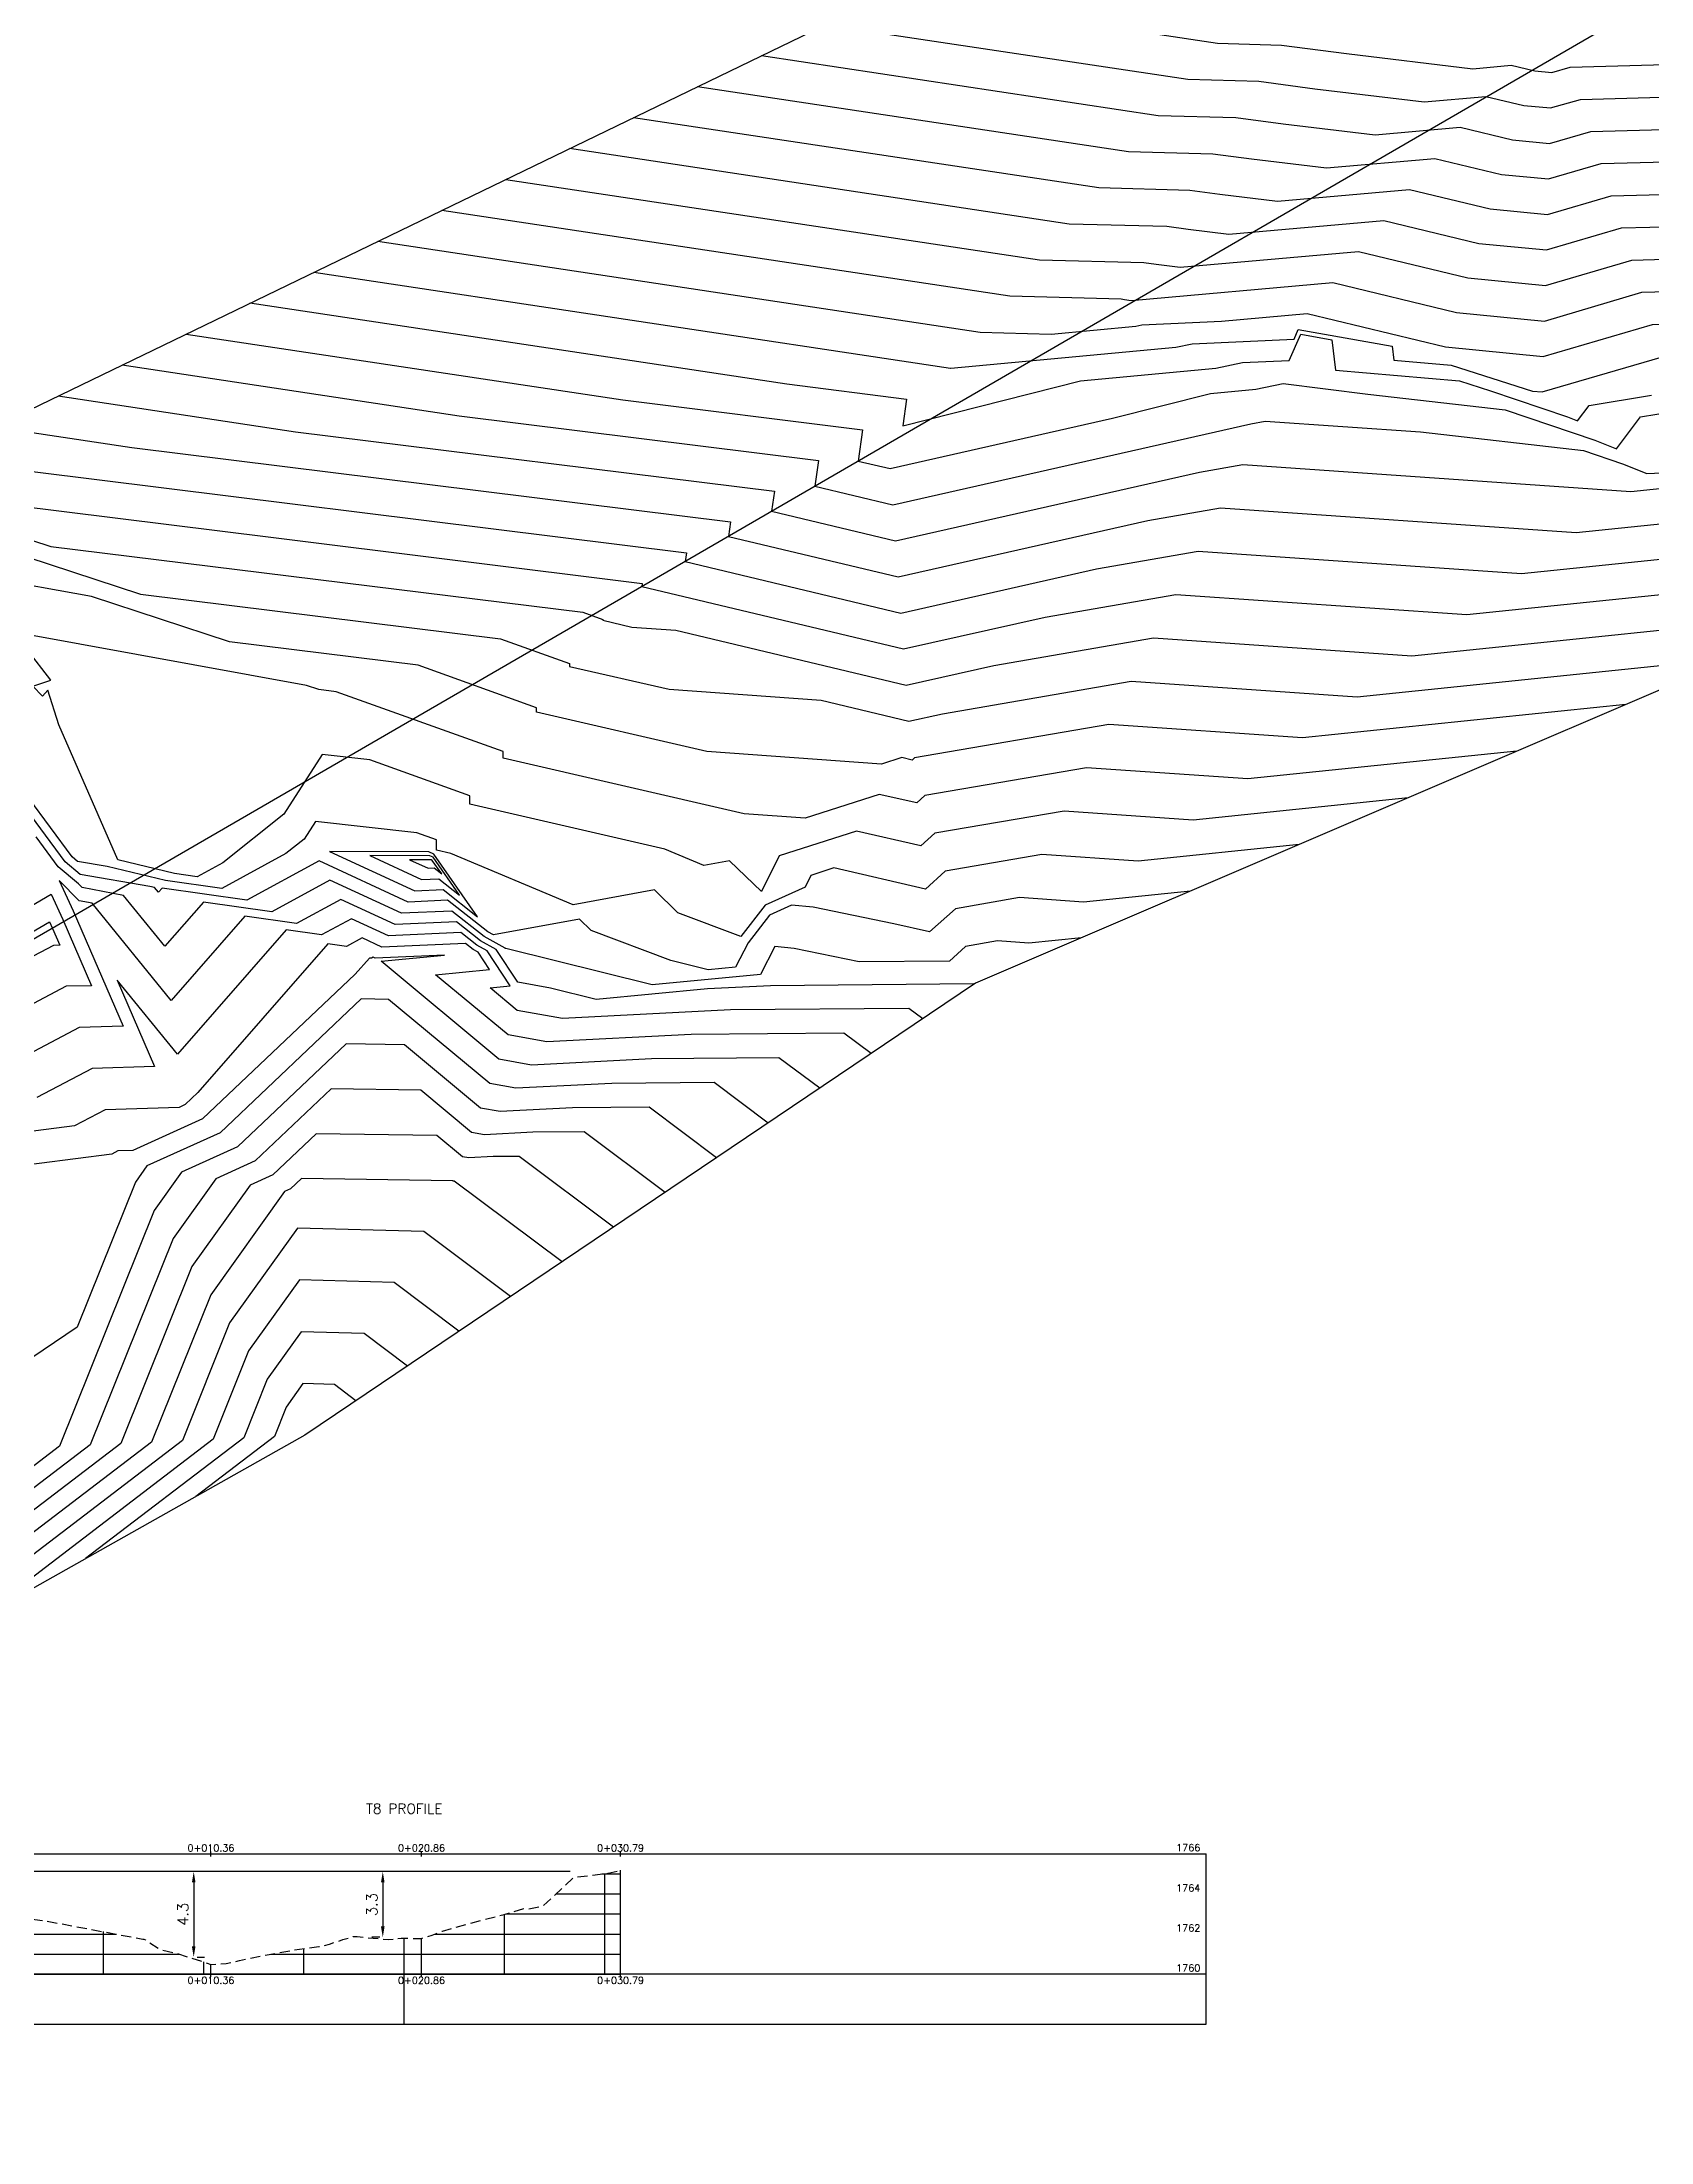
# Model space of a CAD drawing. Header units: metres. Extents: x 419533 to 423558, y 4805342 to 4807578.
# Drawn here: x 421330.9 to 421411.2, y 4806101.8 to 4806206.5 of the extents above; entities that cross this region are included whole.
import ezdxf

# ---------------------------------------------------------------- set-up
doc = ezdxf.new("R2010")
doc.units = ezdxf.units.M
doc.linetypes.add('DASHED', pattern=[0.75, 0.5, -0.25])
for name, color, linetype in [('C-ROAD-PROF', 1, 'DASHED'), ('C-ROAD-PROF-GRID-GEOM', 5, 'Continuous'), ('C-ROAD-PROF-GRID-MAJR', 8, 'Continuous'), ('C-ROAD-PROF-GRID-MINR', 8, 'Continuous'), ('C-ROAD-PROF-TEXT', 11, 'Continuous'), ('C-ROAD-PROF-TICK', 7, 'Continuous'), ('C-ROAD-PROF-TITL', 11, 'Continuous'), ('C-ROAD-PROF-TTLB', 5, 'Continuous'), ('C-TINN-BNDY', 110, 'Continuous'), ('C-TOPO-MAJR', 9, 'Continuous'), ('C-TOPO-MINR', 8, 'Continuous')]:
    doc.layers.add(name, color=color, linetype=linetype)
doc.styles.get("Standard").update_dxf_attribs({"font": 'simplex.shx'})
doc.dimstyles.new('TFO75', dxfattribs={"dimscale": 3, "dimtxt": 0.18, "dimasz": 0.18, "dimexe": 0.18, "dimexo": 0.0625, "dimgap": 0.09, "dimtad": 1, "dimdec": 1, "dimzin": 0, "dimdsep": 46, "dimtxsty": 'Standard', "dimcen": 0.09, "dimse1": 1, "dimse2": 1, "dimclrd": 3, "dimclre": 3, "dimclrt": 1, "dimadec": 4, "dimazin": 0, "dimtfac": 1, "dimtdec": 1, "dimtmove": 0, "dimatfit": 3, "dimfxl": 1, "dimtolj": 1, "dimtzin": 0, "dimarcsym": 0})

# ---------------------------------------------------------------- blocks, each defined once
blk = doc.blocks.new('tower_bases_layout_1')
at = {"color": 31, "lineweight": 30, "true_color": 0xffbd7a, "elevation": 1718.01}
blk.add_lwpolyline([(423449.83, 4807399.59), (423130.59, 4807500.11), (421950.92, 4806613), (421795.04, 4806430.99), (421305.02, 4806147.04), (421305.02, 4806147.04), (420630.08, 4805770.97), (419765.16, 4805549.54), (419617.36, 4805580.09)], dxfattribs=at)
blk = doc.blocks.new('*D54')
at = {"color": 3, "lineweight": -2, "transparency": 16777216}
for p, q in [((421357.25, 4806115.3), (421347.36, 4806115.3)), ((421347.9, 4806114.76), (421347.9, 4806112.57)), ((421347.76, 4806112.03), (421347.36, 4806112.03))]:
    blk.add_line(p, q, dxfattribs=at)
at = {"color": 3, "transparency": 16777216}
for points in [[(421347.81, 4806114.76), (421347.99, 4806114.76), (421347.9, 4806115.3)], [(421347.81, 4806112.57), (421347.99, 4806112.57), (421347.9, 4806112.03)]]:
    blk.add_solid(points, dxfattribs=at)
at = {"layer": 'Defpoints', "color": 0, "transparency": 16777216}
for p in [(421357.44, 4806115.3), (421347.9, 4806112.03), (421347.95, 4806112.03)]:
    blk.add_point(p, dxfattribs=at)
at = {"color": 1, "transparency": 16777216, "insert": (421347.36, 4806113.66), "char_height": 0.54, "attachment_point": 5, "rotation": 90}
blk.add_mtext('\\A1;3.3', dxfattribs=at)
blk = doc.blocks.new('*D55')
at = {"color": 3, "lineweight": -2, "transparency": 16777216}
for p, q in [((421357.25, 4806115.3), (421337.93, 4806115.3)), ((421338.47, 4806114.76), (421338.47, 4806111.57)), ((421338.65, 4806111.03), (421339.01, 4806111.03))]:
    blk.add_line(p, q, dxfattribs=at)
at = {"color": 3, "transparency": 16777216}
for points in [[(421338.38, 4806114.76), (421338.56, 4806114.76), (421338.47, 4806115.3)], [(421338.38, 4806111.57), (421338.56, 4806111.57), (421338.47, 4806111.03)]]:
    blk.add_solid(points, dxfattribs=at)
at = {"layer": 'Defpoints', "color": 0, "transparency": 16777216}
for p in [(421357.44, 4806115.3), (421338.46, 4806111.03), (421338.47, 4806111.03)]:
    blk.add_point(p, dxfattribs=at)
at = {"color": 1, "transparency": 16777216, "insert": (421337.93, 4806113.17), "char_height": 0.54, "attachment_point": 5, "rotation": 90}
blk.add_mtext('\\A1;4.3', dxfattribs=at)
blk = doc.blocks.new('*D56')
at = {"color": 3, "lineweight": -2, "transparency": 16777216}
for p, q in [((421357.25, 4806115.3), (421328.35, 4806115.3)), ((421328.89, 4806114.76), (421328.89, 4806113.76)), ((421328.79, 4806113.22), (421328.35, 4806113.22))]:
    blk.add_line(p, q, dxfattribs=at)
at = {"color": 3, "transparency": 16777216}
for points in [[(421328.8, 4806114.76), (421328.98, 4806114.76), (421328.89, 4806115.3)], [(421328.8, 4806113.76), (421328.98, 4806113.76), (421328.89, 4806113.22)]]:
    blk.add_solid(points, dxfattribs=at)
at = {"layer": 'Defpoints', "color": 0, "transparency": 16777216}
for p in [(421357.44, 4806115.3), (421328.89, 4806113.22), (421328.97, 4806113.22)]:
    blk.add_point(p, dxfattribs=at)
at = {"color": 1, "transparency": 16777216, "insert": (421328.35, 4806114.26), "char_height": 0.54, "attachment_point": 5, "rotation": 90}
blk.add_mtext('\\A1;2.1', dxfattribs=at)
blk = doc.blocks.new('leg_extensions_profiles_1')
at = {"layer": 'C-ROAD-PROF', "color": 1, "linetype": 'DASHED', "lineweight": -3, "flags": 128}
blk.add_lwpolyline([(421328.97, 4806113.27), (421329.09, 4806113.21), (421329.17, 4806113.2), (421330.55, 4806112.91), (421331.07, 4806112.85), (421335.93, 4806111.94), (421335.98, 4806111.93), (421336.06, 4806111.9), (421336.09, 4806111.88), (421336.78, 4806111.43), (421337.58, 4806111.24), (421339.15, 4806110.74), (421339.33, 4806110.67), (421340.09, 4806110.72), (421340.76, 4806110.87), (421341.16, 4806110.97), (421343.29, 4806111.36), (421343.41, 4806111.36), (421343.47, 4806111.39), (421344.71, 4806111.57), (421344.88, 4806111.58), (421345.24, 4806111.69), (421345.91, 4806111.91), (421346.43, 4806112.06), (421346.62, 4806112.06), (421348.19, 4806111.91), (421348.82, 4806111.98), (421349.83, 4806111.97), (421350.37, 4806112.14), (421350.88, 4806112.34), (421352.8, 4806112.87), (421353.95, 4806113.16), (421354.93, 4806113.47), (421355.19, 4806113.45), (421355.91, 4806113.6), (421356.87, 4806114.49), (421357.4, 4806115.01), (421358.75, 4806115.18), (421359.14, 4806115.22), (421359.76, 4806115.37)], dxfattribs=at)
at = {"layer": 'C-ROAD-PROF-GRID-GEOM', "color": 5, "linetype": 'Continuous', "lineweight": -3}
for p, q in [((421359.76, 4806110.19), (421359.76, 4806115.37)), ((421349.83, 4806110.19), (421349.83, 4806111.97)), ((421339.33, 4806110.19), (421339.33, 4806110.67))]:
    blk.add_line(p, q, dxfattribs=at)
at = {"layer": 'C-ROAD-PROF-GRID-MAJR', "color": 8, "linetype": 'Continuous', "lineweight": -3}
for p, q in [((421356.54, 4806114.19), (421359.76, 4806114.19)), ((421328.97, 4806112.19), (421334.62, 4806112.19)), ((421348.97, 4806110.19), (421348.97, 4806111.98)), ((421350.49, 4806112.19), (421359.76, 4806112.19)), ((421328.97, 4806110.19), (421359.76, 4806110.19))]:
    blk.add_line(p, q, dxfattribs=at)
at = {"layer": 'C-ROAD-PROF-GRID-MINR', "color": 8, "linetype": 'Continuous', "lineweight": -3}
for p, q in [((421358.83, 4806115.19), (421359.76, 4806115.19)), ((421358.97, 4806110.19), (421358.97, 4806115.2)), ((421353.97, 4806110.19), (421353.97, 4806113.16)), ((421354.05, 4806113.19), (421359.76, 4806113.19)), ((421333.97, 4806110.19), (421333.97, 4806112.31)), ((421343.97, 4806110.19), (421343.97, 4806111.46)), ((421328.97, 4806111.19), (421337.75, 4806111.19)), ((421338.97, 4806110.19), (421338.97, 4806110.8)), ((421342.33, 4806111.19), (421359.76, 4806111.19))]:
    blk.add_line(p, q, dxfattribs=at)
at = {"layer": 'C-ROAD-PROF-TEXT', "color": 11, "linetype": 'Continuous', "lineweight": -3}
for p, q in [((421339.33, 4806116.06), (421339.33, 4806116.31)), ((421349.83, 4806116.06), (421349.83, 4806116.31)), ((421359.76, 4806116.06), (421359.76, 4806116.31)), ((421339.33, 4806110.06), (421339.33, 4806110.31)), ((421349.83, 4806110.06), (421349.83, 4806110.31)), ((421359.76, 4806110.06), (421359.76, 4806110.31))]:
    blk.add_line(p, q, dxfattribs=at)
at = {"layer": 'C-ROAD-PROF-TICK', "color": 7, "linetype": 'Continuous', "lineweight": -3}
blk.add_line((421348.97, 4806107.69), (421348.97, 4806110.19), dxfattribs=at)
at = {"layer": 'C-ROAD-PROF-TTLB', "color": 5, "linetype": 'Continuous', "lineweight": -3}
for p in [(421308.97, 4806116.19), (421388.97, 4806110.19)]:
    blk.add_line(p, (421388.97, 4806116.19), dxfattribs=at)
blk.add_3dface([(421308.97, 4806107.69), (421388.97, 4806107.69), (421388.97, 4806110.19), (421308.97, 4806110.19)], dxfattribs=at)
at = {"layer": 'C-TINN-BNDY', "color": 110, "linetype": 'Continuous', "lineweight": -3, "flags": 128}
for points in [[(421033.05, 4806016.16), (421101.01, 4806050.42), (421139.85, 4806079.13), (421220.12, 4806101.74), (421252.95, 4806132.43), (421316.64, 4806180.97), (421324.13, 4806185.21), (421403.7, 4806223.69), (421416.24, 4806233.19), (421455.86, 4806255.45), (421534.78, 4806300.25), (421589.59, 4806332.69), (421652.67, 4806370.22), (421683.42, 4806388.82), (421712.4, 4806406.06)], [(421750.74, 4806385.36), (421678.27, 4806345.24), (421648.64, 4806328.41), (421605.93, 4806304.48), (421541.15, 4806258.92), (421536.85, 4806257.04), (421496.6, 4806239.87), (421436.59, 4806184.93), (421377.46, 4806159.59), (421344.02, 4806137.07), (421305.37, 4806115.31), (421228.09, 4806095.41), (421153.82, 4806042.89), (421085.29, 4806009.98)]]:
    blk.add_lwpolyline(points, dxfattribs=at)
at = {"layer": 'C-TOPO-MAJR', "color": 9, "linetype": 'Continuous', "lineweight": -3, "flags": 128}
for points, elevation in [([(421360.41, 4806202.76), (421383.62, 4806199.26), (421388.15, 4806199.13), (421389.64, 4806198.94), (421392.53, 4806198.59), (421399.1, 4806199.17), (421403.13, 4806198.2), (421405.99, 4806197.92), (421409.17, 4806198.85), (421414.22, 4806198.99), (421425.55, 4806200.27), (421434.48, 4806202.78), (421444.75, 4806202.48), (421445.27, 4806203), (421449.14, 4806202.61), (421449.07, 4806201.67), (421451.46, 4806200.78), (421454.15, 4806201.01)], 1745), ([(421344.46, 4806195.05), (421376.21, 4806190.26), (421376.22, 4806190.26), (421376.22, 4806190.26), (421376.23, 4806190.26), (421387.45, 4806191.31), (421388.26, 4806191.48), (421393.35, 4806191.71), (421393.56, 4806192.19), (421398.24, 4806191.35), (421398.32, 4806190.65), (421401.18, 4806190.41), (421405.24, 4806189.12), (421405.73, 4806189.08), (421411.73, 4806190.83), (421412.7, 4806190.86), (421431.93, 4806193.03), (421435.78, 4806194.12), (421440.21, 4806193.99), (421441.05, 4806194.82), (421442.97, 4806194.63), (421442.88, 4806193.37), (421444.09, 4806192.92), (421445.44, 4806193.03)], 1750), ([(421328.52, 4806187.34), (421335.38, 4806186.3), (421365.24, 4806182.6), (421365.14, 4806181.87), (421373.6, 4806179.85), (421386.06, 4806182.67), (421389.68, 4806183.3), (421407.41, 4806182.07), (421435.02, 4806184.91), (421435.69, 4806184.94), (421435.8, 4806185.02), (421436.09, 4806185.02), (421436.6, 4806185.1), (421436.76, 4806185.93), (421436.69, 4806185.07), (421436.71, 4806185.06), (421436.73, 4806185.06)], 1755), ([(421409.89, 4806173.49), (421393.77, 4806171.83), (421384.11, 4806172.5), (421374.42, 4806170.83), (421374.31, 4806170.72), (421373.79, 4806170.84), (421372.77, 4806170.51), (421364.06, 4806171.15), (421355.56, 4806173.1), (421355.56, 4806173.33), (421349.67, 4806175.45), (421340.26, 4806176.61), (421333.37, 4806178.87), (421328.18, 4806179.81)], 1760), ([(421382.75, 4806161.86), (421380.12, 4806161.59), (421378.55, 4806161.7), (421376.97, 4806161.42), (421376.16, 4806160.7), (421371.66, 4806160.66), (421368.42, 4806161.33), (421367.46, 4806161.42), (421366.74, 4806160.03), (421361.34, 4806159.52), (421354.03, 4806161.33), (421354.01, 4806161.33), (421354, 4806161.35), (421352.96, 4806161.93), (421351.35, 4806163.19), (421348.84, 4806163.08), (421345.26, 4806164.74), (421342.36, 4806163.16), (421338.96, 4806163.64), (421337.03, 4806161.44), (421334.97, 4806163.97), (421332.9, 4806164.37), (421332.73, 4806164.55), (421331.71, 4806165.39), (421330.61, 4806166.89)], 1765), ([(421328.68, 4806162.47), (421331.36, 4806164.03), (421331.94, 4806162.77), (421333.37, 4806159.47), (421332.11, 4806159.44), (421326.92, 4806156.7)], 1765), ([(421367.12, 4806152.62), (421364.42, 4806154.65), (421359.33, 4806154.6), (421354.53, 4806154.36), (421353.24, 4806154.59), (421348.18, 4806158.79), (421346.83, 4806158.81), (421339.79, 4806152.14), (421336.14, 4806150.49), (421335.56, 4806149.67), (421332.66, 4806142.45), (421328.63, 4806139.73), (421329.11, 4806137.59), (421326.59, 4806135.94), (421309.23, 4806125.49), (421306.75, 4806122.45), (421305.1, 4806120.67), (421302.53, 4806117.73), (421303.22, 4806116.14), (421303.17, 4806115.66), (421303.03, 4806115.55), (421301.83, 4806114.4)], 1770), ([(421354.27, 4806143.97), (421349.95, 4806147.21), (421343.64, 4806147.39), (421340.26, 4806142.66), (421337.91, 4806136.79), (421322.09, 4806124.72)], 1775)]:
    blk.add_lwpolyline(points, dxfattribs=dict(at, elevation=elevation))
at = {"layer": 'C-TOPO-MINR', "color": 8, "linetype": 'Continuous', "lineweight": -3, "flags": 128}
for points, elevation in [([(421373.16, 4806208.93), (421389.53, 4806206.46), (421392.73, 4806206.37), (421395.97, 4806205.94), (421402.27, 4806205.19), (421404.18, 4806205.36), (421405.36, 4806205.08), (421406.2, 4806205), (421407.12, 4806205.27), (421415.43, 4806205.49), (421420.45, 4806206.06), (421433.44, 4806209.71), (421448.37, 4806209.28), (421448.64, 4806209.55), (421454.07, 4806208.99), (421454.02, 4806208.31), (421457.37, 4806207.07), (421461.12, 4806207.39)], 1741), ([(421369.97, 4806207.38), (421388.05, 4806204.66), (421391.59, 4806204.56), (421394.39, 4806204.19), (421399.83, 4806203.54), (421402.91, 4806203.81), (421404.8, 4806203.36), (421406.14, 4806203.23), (421407.64, 4806203.66), (421415.13, 4806203.87), (421421.72, 4806204.61), (421433.7, 4806207.98), (421447.47, 4806207.58), (421447.8, 4806207.91), (421452.84, 4806207.4), (421452.79, 4806206.65), (421455.89, 4806205.5), (421459.37, 4806205.79)], 1742), ([(421366.78, 4806205.84), (421386.57, 4806202.86), (421390.44, 4806202.75), (421392.81, 4806202.44), (421397.4, 4806201.89), (421401.64, 4806202.27), (421404.24, 4806201.64), (421406.09, 4806201.46), (421408.15, 4806202.06), (421414.82, 4806202.24), (421423, 4806203.17), (421433.96, 4806206.25), (421446.56, 4806205.88), (421446.96, 4806206.28), (421451.61, 4806205.8), (421451.55, 4806204.99), (421454.42, 4806203.93), (421457.63, 4806204.2)], 1743), ([(421363.6, 4806204.3), (421385.09, 4806201.06), (421389.3, 4806200.94), (421391.22, 4806200.69), (421394.97, 4806200.24), (421400.37, 4806200.72), (421403.69, 4806199.92), (421406.04, 4806199.69), (421408.66, 4806200.46), (421414.52, 4806200.62), (421424.28, 4806201.72), (421434.22, 4806204.51), (421445.65, 4806204.18), (421446.11, 4806204.64), (421450.37, 4806204.2), (421450.31, 4806203.33), (421452.94, 4806202.35), (421455.89, 4806202.6)], 1744), ([(421357.22, 4806201.22), (421382.14, 4806197.46), (421387.01, 4806197.33), (421388.06, 4806197.19), (421390.1, 4806196.94), (421397.83, 4806197.62), (421402.57, 4806196.48), (421405.94, 4806196.15), (421409.68, 4806197.25), (421413.91, 4806197.36), (421426.83, 4806198.82), (421434.74, 4806201.05), (421443.84, 4806200.78), (421444.42, 4806201.37), (421447.91, 4806201.01), (421447.83, 4806200.01), (421449.99, 4806199.21), (421452.41, 4806199.41)], 1746), ([(421354.03, 4806199.67), (421380.66, 4806195.66), (421385.86, 4806195.52), (421386.47, 4806195.44), (421387.67, 4806195.29), (421396.56, 4806196.07), (421402.01, 4806194.76), (421405.89, 4806194.38), (421410.19, 4806195.64), (421413.61, 4806195.74), (421428.1, 4806197.38), (421435, 4806199.31), (421442.93, 4806199.08), (421443.58, 4806199.73), (421446.67, 4806199.42), (421446.6, 4806198.35), (421448.51, 4806197.64), (421450.67, 4806197.82)], 1747), ([(421350.84, 4806198.13), (421379.18, 4806193.86), (421384.72, 4806193.71), (421384.89, 4806193.68), (421385.23, 4806193.64), (421395.29, 4806194.53), (421401.45, 4806193.04), (421405.84, 4806192.61), (421410.7, 4806194.04), (421413.31, 4806194.11), (421429.38, 4806195.93), (421435.26, 4806197.58), (421442.02, 4806197.39), (421442.74, 4806198.1), (421445.44, 4806197.82), (421445.36, 4806196.69), (421447.04, 4806196.06), (421448.92, 4806196.22)], 1748), ([(421347.65, 4806196.59), (421377.7, 4806192.06), (421381.24, 4806191.96), (421385.46, 4806192.36), (421385.76, 4806192.42), (421389.73, 4806192.6), (421394.01, 4806192.98), (421400.9, 4806191.32), (421405.78, 4806190.84), (421411.22, 4806192.44), (421413, 4806192.49), (421430.65, 4806194.48), (421435.52, 4806195.85), (421441.12, 4806195.69), (421441.89, 4806196.46), (421444.21, 4806196.22), (421444.12, 4806195.03), (421445.56, 4806194.49), (421447.18, 4806194.63)], 1749), ([(421341.27, 4806193.51), (421368.05, 4806189.47), (421374.02, 4806188.72), (421373.83, 4806187.38), (421382.7, 4806189.63), (421389.45, 4806190.26), (421390.77, 4806190.54), (421393.11, 4806190.64), (421393.68, 4806191.95), (421395.24, 4806191.67), (421395.41, 4806190.16), (421401.6, 4806189.62), (421403.14, 4806189.13), (421406.98, 4806187.84), (421407.49, 4806187.64), (421408.06, 4806188.4), (421411.18, 4806188.92)], 1751), ([(421338.09, 4806191.96), (421359.88, 4806188.68), (421371.83, 4806187.19), (421371.61, 4806185.63), (421373.2, 4806185.25), (421384.3, 4806187.77), (421389.18, 4806189), (421391.44, 4806189.21), (421392.81, 4806189.5), (421397.03, 4806188.96), (421403.87, 4806188.18), (421408.35, 4806186.67), (421409.43, 4806186.24), (421410.63, 4806187.83), (421412.26, 4806188.1)], 1752), ([(421334.9, 4806190.42), (421351.71, 4806187.89), (421369.63, 4806185.66), (421369.45, 4806184.38), (421373.33, 4806183.45), (421391.19, 4806187.49), (421391.91, 4806187.62), (421399.65, 4806187.08), (421407.79, 4806186.15), (421409.73, 4806185.49), (421410.94, 4806185.01), (421413.22, 4806185.1), (421416.03, 4806187.08), (421423.61, 4806187.07), (421429.31, 4806187.96), (421435.76, 4806188.69), (421436.56, 4806188.92), (421437.49, 4806188.89), (421438.52, 4806189.92), (421439.27, 4806189.84), (421439.17, 4806188.39), (421439.66, 4806188.2), (421440.22, 4806188.25)], 1753), ([(421331.71, 4806188.88), (421343.55, 4806187.09), (421367.43, 4806184.13), (421367.29, 4806183.13), (421373.47, 4806181.65), (421388.63, 4806185.08), (421390.79, 4806185.46), (421410.14, 4806184.11), (421415.4, 4806184.65), (421424.46, 4806185.02), (421425.92, 4806186.05), (421429.85, 4806186.04), (421436.74, 4806187.12), (421436.79, 4806187.4), (421437.68, 4806188.28), (421438.04, 4806188.24), (421437.93, 4806186.73), (421438.19, 4806186.63), (421438.47, 4806186.66)], 1754), ([(421325.33, 4806185.8), (421327.21, 4806185.51), (421363.04, 4806181.06), (421362.98, 4806180.62), (421373.74, 4806178.05), (421383.5, 4806180.26), (421388.57, 4806181.14), (421404.69, 4806180.02), (421431.6, 4806182.79)], 1756), ([(421322.52, 4806184.3), (421324.78, 4806184.3), (421324.75, 4806184.44), (421326.9, 4806183.74), (421342.31, 4806181.83), (421360.84, 4806179.53), (421360.82, 4806179.37), (421373.87, 4806176.26), (421380.93, 4806177.85), (421387.45, 4806178.98), (421401.96, 4806177.97), (421426.17, 4806180.47)], 1757), ([(421319.94, 4806182.84), (421325.82, 4806182.84), (421325.74, 4806183.2), (421331.35, 4806181.36), (421357.87, 4806178.09), (421358.87, 4806177.73), (421358.87, 4806177.69), (421360.32, 4806177.35), (421362.52, 4806177.19), (421374.01, 4806174.46), (421378.37, 4806175.44), (421386.34, 4806176.82), (421399.23, 4806175.92), (421420.75, 4806178.14)], 1758), ([(421317.36, 4806181.38), (421323.45, 4806181.37), (421325.04, 4806181.34), (421321.38, 4806176.79), (421319.97, 4806175.37), (421325.93, 4806175.07), (421326.99, 4806176.14), (421327.43, 4806176.86), (421326.95, 4806180.26), (421326.83, 4806181.54), (421326.74, 4806181.96), (421335.81, 4806178.99), (421353.77, 4806176.77), (421357.21, 4806175.53), (421357.21, 4806175.39), (421362.19, 4806174.25), (421369.76, 4806173.7), (421374.14, 4806172.66), (421375.81, 4806173.03), (421385.23, 4806174.66), (421396.5, 4806173.87), (421415.32, 4806175.82)], 1759), ([(421404.46, 4806171.16), (421391.04, 4806169.78), (421383, 4806170.34), (421374.93, 4806168.95), (421374.53, 4806168.58), (421372.66, 4806169.01), (421368.96, 4806167.82), (421365.93, 4806168.04), (421353.9, 4806170.81), (421353.9, 4806171.14), (421345.57, 4806174.13), (421344.71, 4806174.24), (421344.09, 4806174.44), (421329.96, 4806177.02)], 1761), ([(421399.04, 4806168.84), (421388.31, 4806167.73), (421381.89, 4806168.18), (421375.44, 4806167.07), (421374.74, 4806166.44), (421371.52, 4806167.17), (421367.67, 4806165.94), (421366.78, 4806164.16), (421365.19, 4806165.7), (421363.91, 4806165.47), (421361.97, 4806166.28), (421352.24, 4806168.52), (421352.24, 4806168.94), (421347.26, 4806170.73), (421344.87, 4806171), (421342.96, 4806168.02), (421339.92, 4806165.59), (421338.64, 4806164.9), (421337.51, 4806165.06), (421334.68, 4806165.74), (421331.75, 4806172.47), (421331.2, 4806174.2), (421330.93, 4806173.91), (421330.44, 4806174.4), (421331.35, 4806174.71), (421330.17, 4806176.24)], 1762), ([(421393.61, 4806166.51), (421385.58, 4806165.68), (421380.77, 4806166.02), (421375.95, 4806165.18), (421374.96, 4806164.29), (421370.39, 4806165.34), (421369.25, 4806164.97), (421368.96, 4806164.39), (421366.97, 4806163.48), (421365.76, 4806161.92), (421362.62, 4806163.11), (421361.45, 4806164.25), (421357.4, 4806163.5), (421351.3, 4806166.06), (421350.58, 4806166.23), (421350.58, 4806166.75), (421349.6, 4806167.1), (421344.55, 4806167.66), (421343.98, 4806166.78), (421343.07, 4806166.06), (421339.88, 4806164.32), (421337.07, 4806164.71), (421334.16, 4806165.41), (421332.68, 4806165.67), (421332.41, 4806165.9), (421330.24, 4806168.82)], 1763), ([(421388.18, 4806164.19), (421382.85, 4806163.64), (421379.66, 4806163.86), (421376.46, 4806163.3), (421375.17, 4806162.15), (421373.38, 4806162.56), (421369.36, 4806163.38), (421368.28, 4806163.48), (421367.18, 4806162.98), (421366.12, 4806161.6), (421365.49, 4806160.39), (421364.13, 4806160.26), (421362.26, 4806160.72), (421358.29, 4806162.23), (421357.71, 4806162.79), (421353.42, 4806162), (421353.14, 4806162.15), (421351.13, 4806163.73), (421349.17, 4806163.64), (421344.72, 4806165.7), (421341.12, 4806163.74), (421336.89, 4806164.34), (421336.71, 4806164.13), (421336.52, 4806164.37), (421336.29, 4806164.41), (421332.81, 4806165.02), (421332.06, 4806165.65), (421329.63, 4806168.93)], 1764), ([(421325.39, 4806159.22), (421331.28, 4806162.66), (421331.43, 4806162.33), (421331.79, 4806161.49), (421331.47, 4806161.48), (421325.06, 4806158.11)], 1764), ([(421377.4, 4806159.55), (421377.38, 4806159.56), (421367.23, 4806159.47), (421364.1, 4806159.31), (421358.55, 4806158.79), (421356.27, 4806159.35), (421354.63, 4806159.64), (421353.55, 4806161.28), (421352.77, 4806161.71), (421351.57, 4806162.65), (421348.51, 4806162.52), (421345.8, 4806163.77), (421343.6, 4806162.58), (421341.02, 4806162.94), (421337.35, 4806158.74), (421333.41, 4806163.58), (421332.76, 4806163.7), (421331.76, 4806164.72), (421332.46, 4806163.2), (421334.95, 4806157.46), (421332.76, 4806157.39), (421328.79, 4806155.29)], 1766), ([(421374.83, 4806157.82), (421374.14, 4806158.33), (421365.25, 4806158.26), (421356.86, 4806157.83), (421354.6, 4806158.23), (421353.25, 4806159.36), (421354.26, 4806159.46), (421353.11, 4806161.21), (421352.59, 4806161.49), (421351.8, 4806162.12), (421348.18, 4806161.96), (421346.34, 4806162.81), (421344.85, 4806162), (421343.09, 4806162.25), (421337.67, 4806156.05), (421334.65, 4806159.75), (421336.52, 4806155.44), (421333.4, 4806155.34), (421330.65, 4806153.89)], 1767), ([(421372.26, 4806156.09), (421370.9, 4806157.1), (421363.28, 4806157.04), (421356.08, 4806156.67), (421354.15, 4806157.02), (421350.53, 4806160.02), (421353.22, 4806160.28), (421352.66, 4806161.14), (421352.4, 4806161.28), (421352.02, 4806161.58), (421347.85, 4806161.4), (421346.88, 4806161.85), (421346.09, 4806161.42), (421345.16, 4806161.55), (421338.68, 4806154.15), (421338.04, 4806153.54), (421337.74, 4806153.4), (421334.05, 4806153.29), (421332.52, 4806152.48), (421325.18, 4806151.54)], 1768), ([(421369.69, 4806154.36), (421367.66, 4806155.87), (421361.31, 4806155.82), (421355.31, 4806155.51), (421353.69, 4806155.8), (421347.82, 4806160.69), (421350.98, 4806160.99), (421347.52, 4806160.84), (421347.42, 4806160.89), (421347.33, 4806160.84), (421347.23, 4806160.85), (421346.52, 4806160.04), (421338.91, 4806152.84), (421335.43, 4806151.26), (421334.69, 4806151.24), (421334.39, 4806151.08), (421325.31, 4806149.91)], 1769), ([(421364.55, 4806150.89), (421361.18, 4806153.42), (421357.36, 4806153.38), (421353.75, 4806153.2), (421352.78, 4806153.37), (421348.99, 4806156.53), (421346.08, 4806156.57), (421340.66, 4806151.44), (421337.86, 4806150.17), (421336.5, 4806148.27), (421331.78, 4806136.51), (421322.76, 4806129.62), (421307.26, 4806120.29), (421306.05, 4806118.81), (421305.24, 4806117.93), (421303.98, 4806116.5), (421304.32, 4806115.71), (421304.29, 4806115.48), (421304.23, 4806115.43), (421303.64, 4806114.86)], 1771), ([(421361.98, 4806149.16), (421357.94, 4806152.19), (421355.39, 4806152.17), (421352.97, 4806152.04), (421352.32, 4806152.16), (421349.79, 4806154.27), (421345.33, 4806154.33), (421341.54, 4806150.74), (421339.57, 4806149.85), (421337.44, 4806146.87), (421333.31, 4806136.58), (421305.6, 4806115.44)], 1772), ([(421359.41, 4806147.43), (421354.7, 4806150.96), (421353.41, 4806150.95), (421352.2, 4806150.89), (421351.87, 4806150.94), (421350.59, 4806152.01), (421344.58, 4806152.09), (421342.41, 4806150.04), (421341.29, 4806149.53), (421338.38, 4806145.47), (421334.84, 4806136.65), (421311.09, 4806118.53)], 1773), ([(421356.84, 4806145.7), (421351.46, 4806149.73), (421351.44, 4806149.73), (421351.42, 4806149.73), (421351.41, 4806149.73), (421351.39, 4806149.75), (421343.84, 4806149.86), (421343.29, 4806149.34), (421343, 4806149.21), (421339.32, 4806144.06), (421336.37, 4806136.72), (421316.59, 4806121.62)], 1774), ([(421351.7, 4806142.24), (421348.46, 4806144.67), (421343.74, 4806144.8), (421341.2, 4806141.26), (421339.44, 4806136.86), (421327.58, 4806127.81)], 1776), ([(421349.13, 4806140.51), (421346.97, 4806142.13), (421343.83, 4806142.21), (421342.14, 4806139.86), (421340.97, 4806136.93), (421333.08, 4806130.91)], 1777), ([(421346.56, 4806138.78), (421345.49, 4806139.58), (421343.92, 4806139.63), (421343.09, 4806138.45), (421342.5, 4806137), (421338.58, 4806134)], 1778)]:
    blk.add_lwpolyline(points, dxfattribs=dict(at, elevation=elevation))
for points, elevation in [([(421350.91, 4806164.27), (421352.63, 4806162.91), (421350.45, 4806166.03), (421350.19, 4806166.15), (421345.25, 4806166.16), (421349.5, 4806164.2), (421350.91, 4806164.27)], 1763), ([(421350.69, 4806164.8), (421351.73, 4806163.98), (421350.41, 4806165.88), (421350.25, 4806165.95), (421347.25, 4806165.96), (421349.83, 4806164.76), (421350.69, 4806164.8)], 1762), ([(421350.47, 4806165.34), (421350.84, 4806165.05), (421350.37, 4806165.72), (421350.31, 4806165.75), (421349.24, 4806165.75), (421350.16, 4806165.33), (421350.47, 4806165.34)], 1761)]:
    blk.add_lwpolyline(points, close=True, dxfattribs=dict(at, elevation=elevation))
at = {"layer": 'C-ROAD-PROF-TEXT', "color": 11, "linetype": 'Continuous', "lineweight": -3, "char_height": 0.35}
for s, insert, attachment_point in [('0+010.36', (421339.33, 4806116.31), 8), ('0+020.86', (421349.83, 4806116.31), 8), ('0+030.79', (421359.76, 4806116.31), 8), ('{\\C256;1766}', (421387.47, 4806116.49), 4), ('{\\C256;1764}', (421387.47, 4806114.49), 4), ('{\\C256;1762}', (421387.47, 4806112.49), 4), ('{\\C256;1760}', (421387.47, 4806110.49), 4), ('0+010.36', (421339.33, 4806110.06), 2), ('0+020.86', (421349.83, 4806110.06), 2), ('0+030.79', (421359.76, 4806110.06), 2)]:
    blk.add_mtext(s, dxfattribs=dict(at, insert=insert, attachment_point=attachment_point))
at = {"layer": 'C-ROAD-PROF-TITL', "color": 11, "linetype": 'Continuous', "lineweight": -3, "insert": (421348.97, 4806118.19), "char_height": 0.5, "attachment_point": 8}
blk.add_mtext('T8 PROFILE', dxfattribs=at)
for base, p2, picture, middle in [((421328.89, 4806113.22), (421328.97, 4806113.22), '*D56', (421328.35, 4806114.26)), ((421338.47, 4806111.03), (421338.46, 4806111.03), '*D55', (421337.93, 4806113.17)), ((421347.9, 4806112.03), (421347.95, 4806112.03), '*D54', (421347.36, 4806113.66))]:
    dim = blk.add_linear_dim(base=base, p1=(421357.44, 4806115.3), p2=p2, angle=90, dimstyle='TFO75')
    dim.commit()
    dim.dimension.update_dxf_attribs({"geometry": picture, "text_midpoint": middle})

msp = doc.modelspace()

# ---------------------------------------------------------------- linework, layer by layer
at = {"layer": 'C-TOPO-MAJR', "color": 9, "linetype": 'Continuous', "lineweight": -3, "flags": 128}
for points, elevation in [([(421360.41, 4806202.76), (421383.62, 4806199.26), (421388.15, 4806199.13), (421389.64, 4806198.94), (421392.53, 4806198.59), (421399.1, 4806199.17), (421403.13, 4806198.2), (421405.99, 4806197.92), (421409.17, 4806198.85), (421414.22, 4806198.99), (421425.55, 4806200.27), (421434.48, 4806202.78), (421444.75, 4806202.48), (421445.27, 4806203), (421449.14, 4806202.61), (421449.07, 4806201.67), (421451.46, 4806200.78), (421454.15, 4806201.01)], 1745), ([(421344.46, 4806195.05), (421376.21, 4806190.26), (421376.22, 4806190.26), (421376.22, 4806190.26), (421376.23, 4806190.26), (421387.45, 4806191.31), (421388.26, 4806191.48), (421393.35, 4806191.71), (421393.56, 4806192.19), (421398.24, 4806191.35), (421398.32, 4806190.65), (421401.18, 4806190.41), (421405.24, 4806189.12), (421405.73, 4806189.08), (421411.73, 4806190.83), (421412.7, 4806190.86), (421431.93, 4806193.03), (421435.78, 4806194.12), (421440.21, 4806193.99), (421441.05, 4806194.82), (421442.97, 4806194.63), (421442.88, 4806193.37), (421444.09, 4806192.92), (421445.44, 4806193.03)], 1750), ([(421328.52, 4806187.34), (421335.38, 4806186.3), (421365.24, 4806182.6), (421365.14, 4806181.87), (421373.6, 4806179.85), (421386.06, 4806182.67), (421389.68, 4806183.3), (421407.41, 4806182.07), (421435.02, 4806184.91), (421435.69, 4806184.94), (421435.8, 4806185.02), (421436.09, 4806185.02), (421436.6, 4806185.1), (421436.76, 4806185.93), (421436.69, 4806185.07), (421436.71, 4806185.06), (421436.73, 4806185.06)], 1755), ([(421409.89, 4806173.49), (421393.77, 4806171.83), (421384.11, 4806172.5), (421374.42, 4806170.83), (421374.31, 4806170.72), (421373.79, 4806170.84), (421372.77, 4806170.51), (421364.06, 4806171.15), (421355.56, 4806173.1), (421355.56, 4806173.33), (421349.67, 4806175.45), (421340.26, 4806176.61), (421333.37, 4806178.87), (421328.18, 4806179.81)], 1760), ([(421382.75, 4806161.86), (421380.12, 4806161.59), (421378.55, 4806161.7), (421376.97, 4806161.42), (421376.16, 4806160.7), (421371.66, 4806160.66), (421368.42, 4806161.33), (421367.46, 4806161.42), (421366.74, 4806160.03), (421361.34, 4806159.52), (421354.03, 4806161.33), (421354.01, 4806161.33), (421354, 4806161.35), (421352.96, 4806161.93), (421351.35, 4806163.19), (421348.84, 4806163.08), (421345.26, 4806164.74), (421342.36, 4806163.16), (421338.96, 4806163.64), (421337.03, 4806161.44), (421334.97, 4806163.97), (421332.9, 4806164.37), (421332.73, 4806164.55), (421331.71, 4806165.39), (421330.61, 4806166.89)], 1765), ([(421328.68, 4806162.47), (421331.36, 4806164.03), (421331.94, 4806162.77), (421333.37, 4806159.47), (421332.11, 4806159.44), (421326.92, 4806156.7)], 1765), ([(421367.12, 4806152.62), (421364.42, 4806154.65), (421359.33, 4806154.6), (421354.53, 4806154.36), (421353.24, 4806154.59), (421348.18, 4806158.79), (421346.83, 4806158.81), (421339.79, 4806152.14), (421336.14, 4806150.49), (421335.56, 4806149.67), (421332.66, 4806142.45), (421328.63, 4806139.73), (421329.11, 4806137.59), (421326.59, 4806135.94), (421309.23, 4806125.49), (421306.75, 4806122.45), (421305.1, 4806120.67), (421302.53, 4806117.73), (421303.22, 4806116.14), (421303.17, 4806115.66), (421303.03, 4806115.55), (421301.83, 4806114.4)], 1770), ([(421354.27, 4806143.97), (421349.95, 4806147.21), (421343.64, 4806147.39), (421340.26, 4806142.66), (421337.91, 4806136.79), (421322.09, 4806124.72)], 1775)]:
    msp.add_lwpolyline(points, dxfattribs=dict(at, elevation=elevation))
at = {"layer": 'C-TOPO-MINR', "color": 8, "linetype": 'Continuous', "lineweight": -3, "flags": 128}
for points, elevation in [([(421373.16, 4806208.93), (421389.53, 4806206.46), (421392.73, 4806206.37), (421395.97, 4806205.94), (421402.27, 4806205.19), (421404.18, 4806205.36), (421405.36, 4806205.08), (421406.2, 4806205), (421407.12, 4806205.27), (421415.43, 4806205.49), (421420.45, 4806206.06), (421433.44, 4806209.71), (421448.37, 4806209.28), (421448.64, 4806209.55), (421454.07, 4806208.99), (421454.02, 4806208.31), (421457.37, 4806207.07), (421461.12, 4806207.39)], 1741), ([(421369.97, 4806207.38), (421388.05, 4806204.66), (421391.59, 4806204.56), (421394.39, 4806204.19), (421399.83, 4806203.54), (421402.91, 4806203.81), (421404.8, 4806203.36), (421406.14, 4806203.23), (421407.64, 4806203.66), (421415.13, 4806203.87), (421421.72, 4806204.61), (421433.7, 4806207.98), (421447.47, 4806207.58), (421447.8, 4806207.91), (421452.84, 4806207.4), (421452.79, 4806206.65), (421455.89, 4806205.5), (421459.37, 4806205.79)], 1742), ([(421366.78, 4806205.84), (421386.57, 4806202.86), (421390.44, 4806202.75), (421392.81, 4806202.44), (421397.4, 4806201.89), (421401.64, 4806202.27), (421404.24, 4806201.64), (421406.09, 4806201.46), (421408.15, 4806202.06), (421414.82, 4806202.24), (421423, 4806203.17), (421433.96, 4806206.25), (421446.56, 4806205.88), (421446.96, 4806206.28), (421451.61, 4806205.8), (421451.55, 4806204.99), (421454.42, 4806203.93), (421457.63, 4806204.2)], 1743), ([(421363.6, 4806204.3), (421385.09, 4806201.06), (421389.3, 4806200.94), (421391.22, 4806200.69), (421394.97, 4806200.24), (421400.37, 4806200.72), (421403.69, 4806199.92), (421406.04, 4806199.69), (421408.66, 4806200.46), (421414.52, 4806200.62), (421424.28, 4806201.72), (421434.22, 4806204.51), (421445.65, 4806204.18), (421446.11, 4806204.64), (421450.37, 4806204.2), (421450.31, 4806203.33), (421452.94, 4806202.35), (421455.89, 4806202.6)], 1744), ([(421357.22, 4806201.22), (421382.14, 4806197.46), (421387.01, 4806197.33), (421388.06, 4806197.19), (421390.1, 4806196.94), (421397.83, 4806197.62), (421402.57, 4806196.48), (421405.94, 4806196.15), (421409.68, 4806197.25), (421413.91, 4806197.36), (421426.83, 4806198.82), (421434.74, 4806201.05), (421443.84, 4806200.78), (421444.42, 4806201.37), (421447.91, 4806201.01), (421447.83, 4806200.01), (421449.99, 4806199.21), (421452.41, 4806199.41)], 1746), ([(421354.03, 4806199.67), (421380.66, 4806195.66), (421385.86, 4806195.52), (421386.47, 4806195.44), (421387.67, 4806195.29), (421396.56, 4806196.07), (421402.01, 4806194.76), (421405.89, 4806194.38), (421410.19, 4806195.64), (421413.61, 4806195.74), (421428.1, 4806197.38), (421435, 4806199.31), (421442.93, 4806199.08), (421443.58, 4806199.73), (421446.67, 4806199.42), (421446.6, 4806198.35), (421448.51, 4806197.64), (421450.67, 4806197.82)], 1747), ([(421350.84, 4806198.13), (421379.18, 4806193.86), (421384.72, 4806193.71), (421384.89, 4806193.68), (421385.23, 4806193.64), (421395.29, 4806194.53), (421401.45, 4806193.04), (421405.84, 4806192.61), (421410.7, 4806194.04), (421413.31, 4806194.11), (421429.38, 4806195.93), (421435.26, 4806197.58), (421442.02, 4806197.39), (421442.74, 4806198.1), (421445.44, 4806197.82), (421445.36, 4806196.69), (421447.04, 4806196.06), (421448.92, 4806196.22)], 1748), ([(421347.65, 4806196.59), (421377.7, 4806192.06), (421381.24, 4806191.96), (421385.46, 4806192.36), (421385.76, 4806192.42), (421389.73, 4806192.6), (421394.01, 4806192.98), (421400.9, 4806191.32), (421405.78, 4806190.84), (421411.22, 4806192.44), (421413, 4806192.49), (421430.65, 4806194.48), (421435.52, 4806195.85), (421441.12, 4806195.69), (421441.89, 4806196.46), (421444.21, 4806196.22), (421444.12, 4806195.03), (421445.56, 4806194.49), (421447.18, 4806194.63)], 1749), ([(421341.27, 4806193.51), (421368.05, 4806189.47), (421374.02, 4806188.72), (421373.83, 4806187.38), (421382.7, 4806189.63), (421389.45, 4806190.26), (421390.77, 4806190.54), (421393.11, 4806190.64), (421393.68, 4806191.95), (421395.24, 4806191.67), (421395.41, 4806190.16), (421401.6, 4806189.62), (421403.14, 4806189.13), (421406.98, 4806187.84), (421407.49, 4806187.64), (421408.06, 4806188.4), (421411.18, 4806188.92)], 1751), ([(421338.09, 4806191.96), (421359.88, 4806188.68), (421371.83, 4806187.19), (421371.61, 4806185.63), (421373.2, 4806185.25), (421384.3, 4806187.77), (421389.18, 4806189), (421391.44, 4806189.21), (421392.81, 4806189.5), (421397.03, 4806188.96), (421403.87, 4806188.18), (421408.35, 4806186.67), (421409.43, 4806186.24), (421410.63, 4806187.83), (421412.26, 4806188.1)], 1752), ([(421334.9, 4806190.42), (421351.71, 4806187.89), (421369.63, 4806185.66), (421369.45, 4806184.38), (421373.33, 4806183.45), (421391.19, 4806187.49), (421391.91, 4806187.62), (421399.65, 4806187.08), (421407.79, 4806186.15), (421409.73, 4806185.49), (421410.94, 4806185.01), (421413.22, 4806185.1), (421416.03, 4806187.08), (421423.61, 4806187.07), (421429.31, 4806187.96), (421435.76, 4806188.69), (421436.56, 4806188.92), (421437.49, 4806188.89), (421438.52, 4806189.92), (421439.27, 4806189.84), (421439.17, 4806188.39), (421439.66, 4806188.2), (421440.22, 4806188.25)], 1753), ([(421331.71, 4806188.88), (421343.55, 4806187.09), (421367.43, 4806184.13), (421367.29, 4806183.13), (421373.47, 4806181.65), (421388.63, 4806185.08), (421390.79, 4806185.46), (421410.14, 4806184.11), (421415.4, 4806184.65), (421424.46, 4806185.02), (421425.92, 4806186.05), (421429.85, 4806186.04), (421436.74, 4806187.12), (421436.79, 4806187.4), (421437.68, 4806188.28), (421438.04, 4806188.24), (421437.93, 4806186.73), (421438.19, 4806186.63), (421438.47, 4806186.66)], 1754), ([(421325.33, 4806185.8), (421327.21, 4806185.51), (421363.04, 4806181.06), (421362.98, 4806180.62), (421373.74, 4806178.05), (421383.5, 4806180.26), (421388.57, 4806181.14), (421404.69, 4806180.02), (421431.6, 4806182.79)], 1756), ([(421322.52, 4806184.3), (421324.78, 4806184.3), (421324.75, 4806184.44), (421326.9, 4806183.74), (421342.31, 4806181.83), (421360.84, 4806179.53), (421360.82, 4806179.37), (421373.87, 4806176.26), (421380.93, 4806177.85), (421387.45, 4806178.98), (421401.96, 4806177.97), (421426.17, 4806180.47)], 1757), ([(421319.94, 4806182.84), (421325.82, 4806182.84), (421325.74, 4806183.2), (421331.35, 4806181.36), (421357.87, 4806178.09), (421358.87, 4806177.73), (421358.87, 4806177.69), (421360.32, 4806177.35), (421362.52, 4806177.19), (421374.01, 4806174.46), (421378.37, 4806175.44), (421386.34, 4806176.82), (421399.23, 4806175.92), (421420.75, 4806178.14)], 1758), ([(421317.36, 4806181.38), (421323.45, 4806181.37), (421325.04, 4806181.34), (421321.38, 4806176.79), (421319.97, 4806175.37), (421325.93, 4806175.07), (421326.99, 4806176.14), (421327.43, 4806176.86), (421326.95, 4806180.26), (421326.83, 4806181.54), (421326.74, 4806181.96), (421335.81, 4806178.99), (421353.77, 4806176.77), (421357.21, 4806175.53), (421357.21, 4806175.39), (421362.19, 4806174.25), (421369.76, 4806173.7), (421374.14, 4806172.66), (421375.81, 4806173.03), (421385.23, 4806174.66), (421396.5, 4806173.87), (421415.32, 4806175.82)], 1759), ([(421404.46, 4806171.16), (421391.04, 4806169.78), (421383, 4806170.34), (421374.93, 4806168.95), (421374.53, 4806168.58), (421372.66, 4806169.01), (421368.96, 4806167.82), (421365.93, 4806168.04), (421353.9, 4806170.81), (421353.9, 4806171.14), (421345.57, 4806174.13), (421344.71, 4806174.24), (421344.09, 4806174.44), (421329.96, 4806177.02)], 1761), ([(421399.04, 4806168.84), (421388.31, 4806167.73), (421381.89, 4806168.18), (421375.44, 4806167.07), (421374.74, 4806166.44), (421371.52, 4806167.17), (421367.67, 4806165.94), (421366.78, 4806164.16), (421365.19, 4806165.7), (421363.91, 4806165.47), (421361.97, 4806166.28), (421352.24, 4806168.52), (421352.24, 4806168.94), (421347.26, 4806170.73), (421344.87, 4806171), (421342.96, 4806168.02), (421339.92, 4806165.59), (421338.64, 4806164.9), (421337.51, 4806165.06), (421334.68, 4806165.74), (421331.75, 4806172.47), (421331.2, 4806174.2), (421330.93, 4806173.91), (421330.44, 4806174.4), (421331.35, 4806174.71), (421330.17, 4806176.24)], 1762), ([(421388.18, 4806164.19), (421382.85, 4806163.64), (421379.66, 4806163.86), (421376.46, 4806163.3), (421375.17, 4806162.15), (421373.38, 4806162.56), (421369.36, 4806163.38), (421368.28, 4806163.48), (421367.18, 4806162.98), (421366.12, 4806161.6), (421365.49, 4806160.39), (421364.13, 4806160.26), (421362.26, 4806160.72), (421358.29, 4806162.23), (421357.71, 4806162.79), (421353.42, 4806162), (421353.14, 4806162.15), (421351.13, 4806163.73), (421349.17, 4806163.64), (421344.72, 4806165.7), (421341.12, 4806163.74), (421336.89, 4806164.34), (421336.71, 4806164.13), (421336.52, 4806164.37), (421336.29, 4806164.41), (421332.81, 4806165.02), (421332.06, 4806165.65), (421329.63, 4806168.93)], 1764), ([(421393.61, 4806166.51), (421385.58, 4806165.68), (421380.77, 4806166.02), (421375.95, 4806165.18), (421374.96, 4806164.29), (421370.39, 4806165.34), (421369.25, 4806164.97), (421368.96, 4806164.39), (421366.97, 4806163.48), (421365.76, 4806161.92), (421362.62, 4806163.11), (421361.45, 4806164.25), (421357.4, 4806163.5), (421351.3, 4806166.06), (421350.58, 4806166.23), (421350.58, 4806166.75), (421349.6, 4806167.1), (421344.55, 4806167.66), (421343.98, 4806166.78), (421343.07, 4806166.06), (421339.88, 4806164.32), (421337.07, 4806164.71), (421334.16, 4806165.41), (421332.68, 4806165.67), (421332.41, 4806165.9), (421330.24, 4806168.82)], 1763), ([(421377.4, 4806159.55), (421377.38, 4806159.56), (421367.23, 4806159.47), (421364.1, 4806159.31), (421358.55, 4806158.79), (421356.27, 4806159.35), (421354.63, 4806159.64), (421353.55, 4806161.28), (421352.77, 4806161.71), (421351.57, 4806162.65), (421348.51, 4806162.52), (421345.8, 4806163.77), (421343.6, 4806162.58), (421341.02, 4806162.94), (421337.35, 4806158.74), (421333.41, 4806163.58), (421332.76, 4806163.7), (421331.76, 4806164.72), (421332.46, 4806163.2), (421334.95, 4806157.46), (421332.76, 4806157.39), (421328.79, 4806155.29)], 1766), ([(421374.83, 4806157.82), (421374.14, 4806158.33), (421365.25, 4806158.26), (421356.86, 4806157.83), (421354.6, 4806158.23), (421353.25, 4806159.36), (421354.26, 4806159.46), (421353.11, 4806161.21), (421352.59, 4806161.49), (421351.8, 4806162.12), (421348.18, 4806161.96), (421346.34, 4806162.81), (421344.85, 4806162), (421343.09, 4806162.25), (421337.67, 4806156.05), (421334.65, 4806159.75), (421336.52, 4806155.44), (421333.4, 4806155.34), (421330.65, 4806153.89)], 1767), ([(421325.39, 4806159.22), (421331.28, 4806162.66), (421331.43, 4806162.33), (421331.79, 4806161.49), (421331.47, 4806161.48), (421325.06, 4806158.11)], 1764), ([(421372.26, 4806156.09), (421370.9, 4806157.1), (421363.28, 4806157.04), (421356.08, 4806156.67), (421354.15, 4806157.02), (421350.53, 4806160.02), (421353.22, 4806160.28), (421352.66, 4806161.14), (421352.4, 4806161.28), (421352.02, 4806161.58), (421347.85, 4806161.4), (421346.88, 4806161.85), (421346.09, 4806161.42), (421345.16, 4806161.55), (421338.68, 4806154.15), (421338.04, 4806153.54), (421337.74, 4806153.4), (421334.05, 4806153.29), (421332.52, 4806152.48), (421325.18, 4806151.54)], 1768), ([(421369.69, 4806154.36), (421367.66, 4806155.87), (421361.31, 4806155.82), (421355.31, 4806155.51), (421353.69, 4806155.8), (421347.82, 4806160.69), (421350.98, 4806160.99), (421347.52, 4806160.84), (421347.42, 4806160.89), (421347.33, 4806160.84), (421347.23, 4806160.85), (421346.52, 4806160.04), (421338.91, 4806152.84), (421335.43, 4806151.26), (421334.69, 4806151.24), (421334.39, 4806151.08), (421325.31, 4806149.91)], 1769), ([(421364.55, 4806150.89), (421361.18, 4806153.42), (421357.36, 4806153.38), (421353.75, 4806153.2), (421352.78, 4806153.37), (421348.99, 4806156.53), (421346.08, 4806156.57), (421340.66, 4806151.44), (421337.86, 4806150.17), (421336.5, 4806148.27), (421331.78, 4806136.51), (421322.76, 4806129.62), (421307.26, 4806120.29), (421306.05, 4806118.81), (421305.24, 4806117.93), (421303.98, 4806116.5), (421304.32, 4806115.71), (421304.29, 4806115.48), (421304.23, 4806115.43), (421303.64, 4806114.86)], 1771), ([(421361.98, 4806149.16), (421357.94, 4806152.19), (421355.39, 4806152.17), (421352.97, 4806152.04), (421352.32, 4806152.16), (421349.79, 4806154.27), (421345.33, 4806154.33), (421341.54, 4806150.74), (421339.57, 4806149.85), (421337.44, 4806146.87), (421333.31, 4806136.58), (421305.6, 4806115.44)], 1772), ([(421359.41, 4806147.43), (421354.7, 4806150.96), (421353.41, 4806150.95), (421352.2, 4806150.89), (421351.87, 4806150.94), (421350.59, 4806152.01), (421344.58, 4806152.09), (421342.41, 4806150.04), (421341.29, 4806149.53), (421338.38, 4806145.47), (421334.84, 4806136.65), (421311.09, 4806118.53)], 1773), ([(421356.84, 4806145.7), (421351.46, 4806149.73), (421351.44, 4806149.73), (421351.42, 4806149.73), (421351.41, 4806149.73), (421351.39, 4806149.75), (421343.84, 4806149.86), (421343.29, 4806149.34), (421343, 4806149.21), (421339.32, 4806144.06), (421336.37, 4806136.72), (421316.59, 4806121.62)], 1774), ([(421351.7, 4806142.24), (421348.46, 4806144.67), (421343.74, 4806144.8), (421341.2, 4806141.26), (421339.44, 4806136.86), (421327.58, 4806127.81)], 1776), ([(421349.13, 4806140.51), (421346.97, 4806142.13), (421343.83, 4806142.21), (421342.14, 4806139.86), (421340.97, 4806136.93), (421333.08, 4806130.91)], 1777), ([(421346.56, 4806138.78), (421345.49, 4806139.58), (421343.92, 4806139.63), (421343.09, 4806138.45), (421342.5, 4806137), (421338.58, 4806134)], 1778)]:
    msp.add_lwpolyline(points, dxfattribs=dict(at, elevation=elevation))
for points, elevation in [([(421350.91, 4806164.27), (421352.63, 4806162.91), (421350.45, 4806166.03), (421350.19, 4806166.15), (421345.25, 4806166.16), (421349.5, 4806164.2), (421350.91, 4806164.27)], 1763), ([(421350.69, 4806164.8), (421351.73, 4806163.98), (421350.41, 4806165.88), (421350.25, 4806165.95), (421347.25, 4806165.96), (421349.83, 4806164.76), (421350.69, 4806164.8)], 1762), ([(421350.47, 4806165.34), (421350.84, 4806165.05), (421350.37, 4806165.72), (421350.31, 4806165.75), (421349.24, 4806165.75), (421350.16, 4806165.33), (421350.47, 4806165.34)], 1761)]:
    msp.add_lwpolyline(points, close=True, dxfattribs=dict(at, elevation=elevation))

# ---------------------------------------------------------------- block references
for name in ['leg_extensions_profiles_1', 'tower_bases_layout_1']:
    msp.add_blockref(name, (0, 0))

doc.saveas('drawing.dxf')
